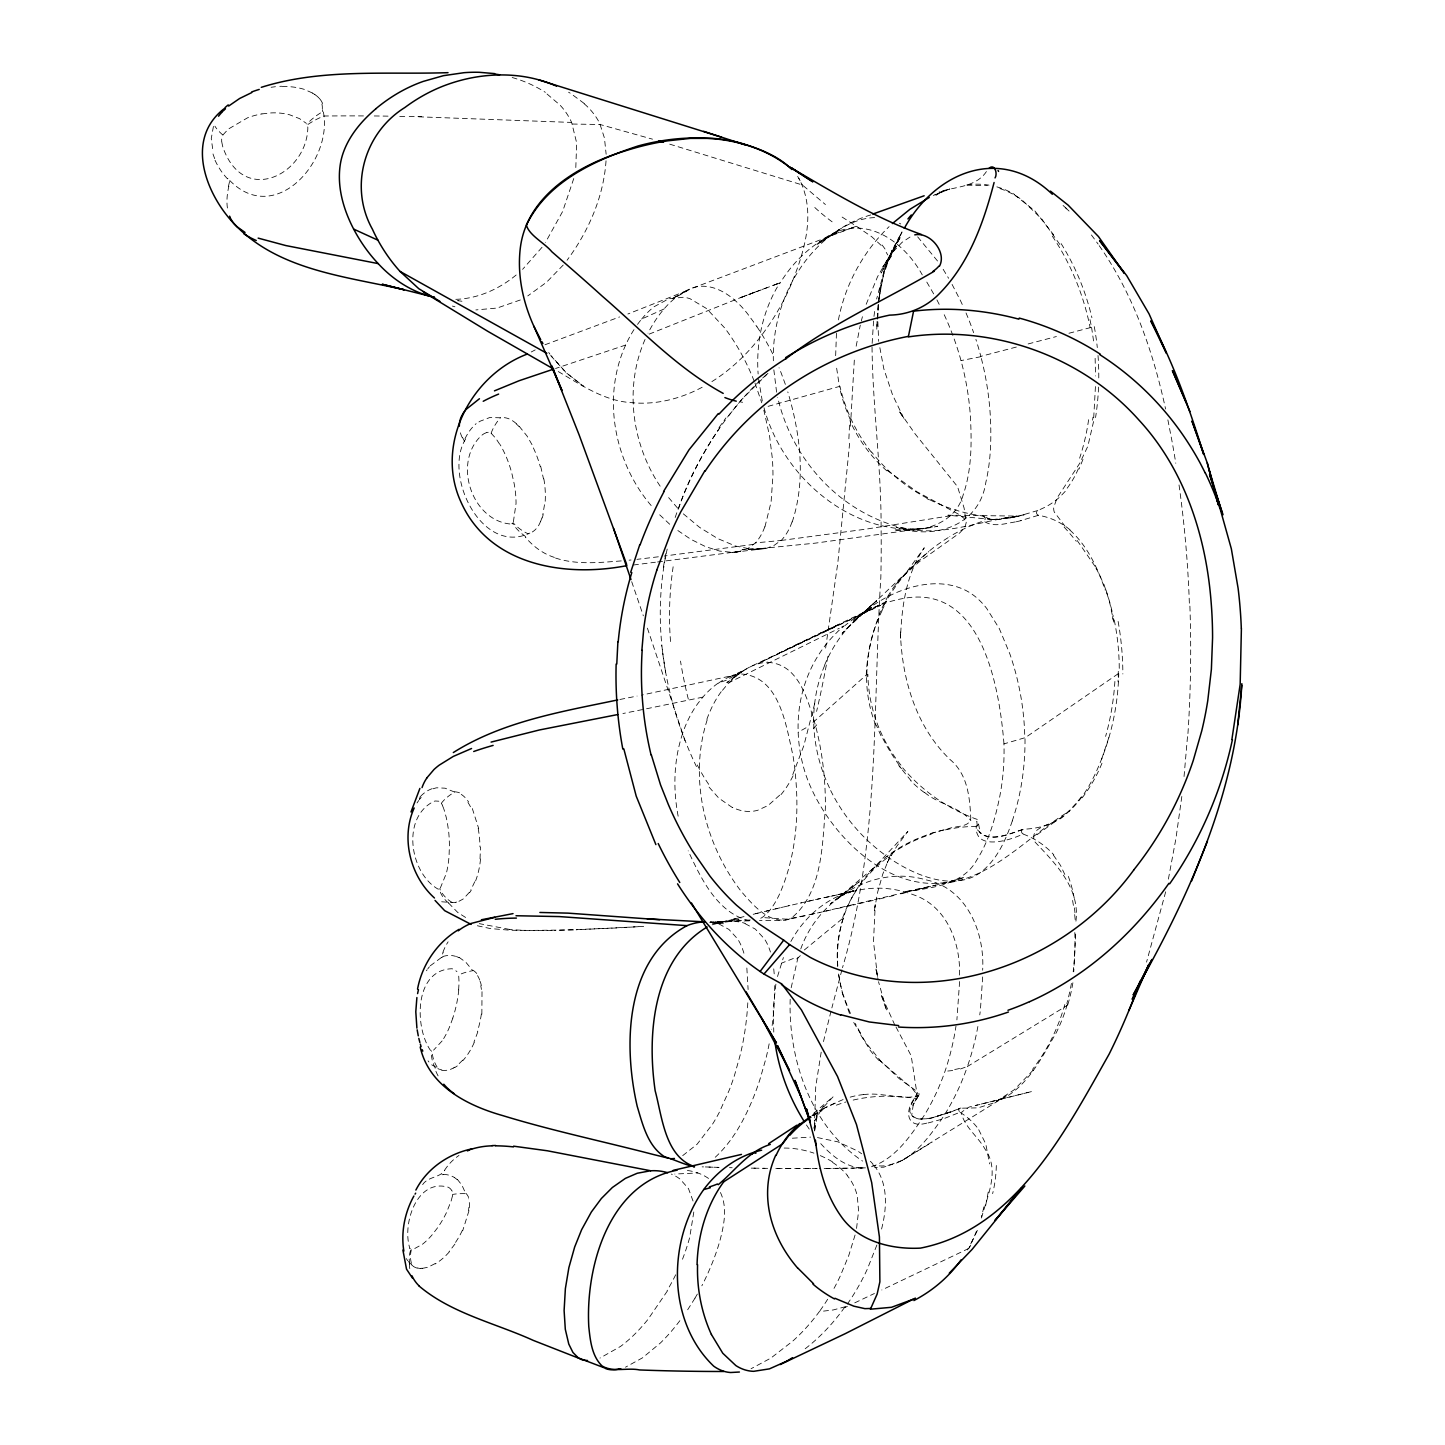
<?xml version="1.0" encoding="UTF-8"?>
<svg xmlns="http://www.w3.org/2000/svg" width="1445" height="1445" viewBox="0 0 1445 1445"><rect width="100%" height="100%" fill="white"/><g stroke="black" fill="none" stroke-linecap="round" stroke-linejoin="round"><path stroke-width="0.75" stroke-dasharray="5 3.75" d="M872.039 347.252C872.672 407.364 881.36 467.132 881.089 527.317A1471.335 1399.049 -27.5 0 1 880.836 577.476C872.635 707.815 879.933 841.026 842.489 967.698M959.606 981.552L956.897 1019.881M1118.285 671.329L1118.051 681.895M982.672 976.928L980.396 1010.001A237.486 179.288 83.2 0 1 979.764 1014.896M879.861 347.667L883.816 368.782L892.54 394.828L904.155 419.014L898.754 410.524L915.245 434.06L957.565 486.676L964.086 508.008L966.217 522.602L964.899 527.371L959.588 533.042L919.49 561.563L901.427 577.711A112.096 108.917 57.5 0 0 888.332 595.521M1095.436 386.574L1093.486 421.832L1087.868 446.198L1079.74 463.285L1056.963 498.164L1053.694 507.538A11.217 10.928 88.9 0 0 1054.272 512.036L1065.001 526.215M409.603 1264.014L409.621 1263.038A24.059 21.043 -50.3 0 1 410.922 1249.546M1075.658 934.048L1073.743 971.835M872.148 343.404L873.737 318.352M850.455 426.239L854.392 359.028M693.799 1211.976L689.68 1237.552A138.196 81.787 -76.3 0 1 681.336 1262.153M978.536 823.939L980.342 833.169L979.258 831.778C991.956 843.736 1010.85 832.609 1024.776 829.141A84.099 78.319 48.1 0 0 1048.817 824.3M877.097 321.35L876.754 329.641L877.223 320.646M877.187 319.273L880.547 284.81L878.65 302.204M221.681 139.099L221.663 139.984A14.432 11.578 -81.4 0 0 221.681 140.725L221.753 141.664M814.745 1130.116L817.834 1112.361L814.637 1120.977L823.505 1106.129L821.157 1109.67L833.259 1096.629L812.451 1114.348M790.18 999.308C788.266 1059.474 810.934 1126.54 862.593 1161.094M877.35 318.406L878.054 304.931M814.655 1130.983L815.07 1123.361M606.033 160.828C603.631 196.917 588.44 231.453 567.054 260.245M469.318 1207.514L469.426 1205.491A18.496 15.823 86.8 0 0 468.686 1199.133L468.613 1198.772M849.624 443.272L837.883 562.394L825.492 649.022M1187.501 736.661L1183.979 777.338M458.643 989.879L459.022 983.088A28.177 15.66 -86.4 0 0 459.04 982.022L458.679 975.375M480.029 858.836L480.499 847.041M836.456 333.199L835.643 356.066M544.494 504.72L542.85 514.637M878.397 304.371L877.729 319.598M1181.829 796.466L1175.923 838.57L1168.282 879.698M481.853 1014.191L482.034 989.355M791.174 987.766L798.597 954.802M1022.807 829.358C1009.983 833.657 996.255 840.105 983.286 835.246L977.777 830.243L976.766 821.248A2.547 2.366 45.4 0 1 976.26 825.962C974.418 851.665 1010.814 840.213 1023.168 833.891A2.547 2.366 45.6 0 1 1023.602 829.141M873.972 316.419L874.984 308.688M419.303 799.735L420.242 796.466M452.628 1194.87L452.466 1195.846M575.814 167.548L576.663 142.856L571.624 122.428A68.782 54.964 -83.5 0 0 559.739 104.835L545.289 92.534M1092.998 417.226L1092.546 420.206M988.254 1191.926L985.291 1207.55M468.993 1210.675L462.689 1230.761M856.162 346.204L860.281 325.125M663.381 567.199L665.766 553.778M775.893 984.171L773.219 1007.887L773.779 1032.127M667.193 549.082C650.954 622.054 664.285 699.705 696.454 766.627M878.181 302.673L884.394 269.926L892.071 250.202L883.184 275.995M879.012 298.302L884.394 269.926A212.541 202.137 -27.2 0 1 896.875 241.152L902.041 231.904L884.394 269.926L876.627 299.007M856.56 1228.431L858.601 1210.747L857.21 1195.593A43.765 34.481 84 0 0 847.131 1175.507M821.193 1052.159L815.739 1086.459L814.402 1125.529M838.425 319.887C845.126 284.539 863.243 251.593 889.108 226.63M895.99 1026.998L911.199 1055.807L917.322 1096.069C900.09 1100.169 881.36 1091.878 863.514 1094.66M452.393 1196.243L451.364 1200.181A24.926 14.811 -77 0 1 451.075 1201.066L446.595 1212.355A79.909 47.486 -77 0 1 437.185 1228.286L432.488 1234.391A74.887 44.506 -77 0 1 422.41 1244.289L412.818 1249.564M814.727 703.48L803.799 745.783L792.763 774.628M1165.681 891.818L1146.553 962.117M228.436 186.423L229.791 180.535L227.84 178.457M823.469 1041.574L831.308 1010.001M573.755 178.548L562.647 211.458L545.506 242.363M881.576 1229.027C887.067 1207.605 888.549 1181.992 872.961 1164.255M777.518 976.531L783.389 957.529M855.079 1235.005L848.829 1255.326L840.376 1275.791A226.666 178.584 84 0 1 832.808 1290.584M813.842 1128.184L817.834 1112.361M841.929 969.83L831.868 1007.887M861.328 320.916L862.43 316.708M1108.785 737.727L1100.53 762.508M1067.512 1003.896L1067.024 1005.539L967.409 1066.518A237.883 179.595 83.2 0 1 943.079 1117.039C927.058 1140.087 904.696 1171.805 872.473 1165.031M981.498 1218.027C987.296 1195.918 1000.193 1170.396 985.038 1149.1C978.211 1136.854 965.423 1127.841 961.593 1114.095A6.864 5.654 28.8 0 1 962.063 1111.783L969.161 1107.051L999.416 1099.663A61.72 51.785 30.7 0 0 1006.551 1096.52C1030.032 1082.052 1042.748 1055.807 1056.259 1032.723A214.384 182.106 49.8 0 0 1066.97 1005.503L1067.096 1005.323M895.611 584.629L906.611 572.148L924.276 547.799C905.997 574.062 901.698 606.936 900.506 638.166L900.416 631.429C901.59 677.958 915.733 726.672 950.142 759.618C967.698 774.267 969.739 797.08 970.787 818.376C969.685 827.822 954.784 825.619 947.974 828.906C922.506 834.668 897.688 845.542 878.488 863.586C849.859 889.145 834.217 928.214 837.685 966.47M678.482 508.965C687.802 480.065 702.595 453.116 719.61 428.045M477.843 1031.802L473.96 1042.134M452.827 1018.129L449.72 1026.492A71.889 39.972 -86.4 0 1 442.116 1040.978M682.636 733.482C673.46 760.63 672.918 790.162 678.518 818.105M675.176 517.491C693.672 462.689 724.866 411.139 768.523 372.756L741.484 399.741L726.564 418.327M707.201 719.827C688.579 777.753 704.383 843.573 740.996 891.113C752.845 904.859 770.329 926.046 790.812 918.532C822.368 893.48 822.259 845.451 825.348 808.748C825.727 780.426 822.494 752.032 815.251 724.631C807.863 700.229 798.85 663.743 767.873 662.406M876.88 1245.03L867.343 1269.089A238.443 187.868 84 0 1 845.56 1306.587L844.964 1307.454L847.384 1306.352M1012.313 820.959C1005.557 840.412 996.689 860.823 979.457 873.232A65.332 52.544 70.1 0 1 972.16 877.278C954.079 884.864 933.596 880.366 916.202 873.033A171.124 137.636 70.1 0 1 891.764 859.703A184.129 148.112 70.1 0 1 878.867 850.31C857.951 833.584 840.827 812.126 829.394 787.886M541.929 517.87L541.062 520.272A40.749 37.678 56.9 0 1 540.611 521.302M866.187 304.281L877.603 276.627L900.939 236.167L881.179 273.015L902.041 231.904M430.267 965.802L441.321 957.565L443.145 952.291M792.221 521.97C806.147 479.848 800.331 433.626 787.796 391.902M1082.973 459.365L1079.054 469.047M213.426 126.419L211.259 138.594L213.137 152.249M764.929 526.847L771.106 501.957L772.967 474.99A178.132 130.267 73 0 0 772.334 458.354L769.571 436.029L763.827 410.127M977.38 1230.399L969.035 1248.046M474.755 881.757L470.853 889.921M800.765 948.95C818.141 899.458 873.394 864.652 925.468 879.734C966.669 887.916 984.858 932.025 982.654 970.245M540.647 521.32L539.545 523.704A31.754 29.659 47.8 0 1 538.515 525.727L538.335 525.854A25.287 23.499 54.7 0 1 537.432 527.118L536.438 528.455M465.543 439.135C443.127 475.206 481.185 554.158 528.184 533.855A30.562 19.182 29.8 0 1 513.011 522.657M645.048 339.467C624.132 386.664 631.628 443.723 660.148 486.152M824.589 665.17C835.011 640.009 853.128 618.045 876.122 603.396A213.86 172.009 70.1 0 1 890.698 595.195C913.258 584.322 941.11 578.65 964.664 589.867A58.83 47.324 70.1 0 1 977.741 598.7A69.541 55.922 70.1 0 1 986.718 608.435L999.326 628.629L1009.91 654.061A225.546 181.402 70.1 0 1 1017.587 680.523A224.39 180.462 70.1 0 1 1024.776 737.781L1003.968 743.886A221.663 178.295 70.1 0 1 999.777 796.394C995.298 818.538 988.94 840.845 976.748 860.082C962.659 885.857 929.352 888.061 904.028 891.926L935.71 885.189L819.785 912.427M633.976 329.641A154.796 113.198 73 0 0 625.649 345.048C601.698 397.61 614.306 462.382 651.298 505.714M513.372 521.916L516.046 503.474A81.552 59.697 73.7 0 0 514.131 483.533L511.873 473.49A86.971 63.67 73.7 0 0 500.151 444.626M881.811 610.802L884.286 605.78M790.867 941.49C803.998 917.268 826.522 897.453 853.616 890.933L844.783 893.606L854.844 890.192L837.522 897.562L846.662 892.396L830.532 903.757L859.287 881.757L835.445 900.199L876.447 865.573M970.733 1245.12L969.161 1247.83M888.26 595.485L880.583 610.892L874.839 627.383A187.724 184.003 28.1 0 0 866.278 674.237M918.623 1095.364L912.861 1105.244L918.984 1094.732L913.421 1103.673L911.705 1115.179C918.839 1124.553 940.514 1114.637 950.936 1112.036L931.537 1117.924M667.391 1290.945L648.046 1319.285A172.605 102.162 -76.3 0 1 631.917 1336.896L629.117 1339.443A165.218 97.79 -76.3 0 1 620.555 1346.415L600 1358.065M695.009 1298.134L687.657 1309.784M222.963 134.909L227.858 129.58A33.632 27.021 -81.4 0 1 228.725 128.84L247.601 117.786A105.864 85.038 -81.4 0 1 261.906 113.92M422.644 1184.593C428.045 1176.447 440.165 1177.783 444.753 1170.36M417.027 802.95L418.725 800.512M426.456 970.769L427.16 969.739M889.09 257.156L896.641 246.102L882.841 266.91L889.09 257.156L886.218 252.351M442.098 1040.942L433.59 1050.136M853.706 1022.482L866.079 1042.947L880.691 1061.027L899.314 1078.747L917.774 1092.005L910.386 1106.292L909.826 1111.657L911.343 1115.612L917.629 1118.936L928.268 1118.791A86.194 36.161 20.8 0 0 930.345 1118.376M454.922 1244.109L449.07 1251.605M845.542 1306.659L833.241 1309.965L819.333 1311.608A234.433 184.707 84 0 1 792.817 1341.05L770.871 1358.083L751.057 1368.722M469.246 892.468L463.628 898.627A32.025 24.547 60 0 1 462.852 899.187L458.571 901.499A27.31 21.151 66.9 0 1 456.71 902.186M542.038 247.294L522.602 269.348M722.464 690.331L728.93 682.6L839.256 628.286M427.864 968.746L429.418 966.777M679.872 1320.676L677.199 1324.162A187.994 111.283 -76.3 0 1 660.383 1343.019L642.465 1357.866L625.468 1367.205M986.411 171.576C975.953 187.254 955.181 186.712 939.16 191.806M1081.239 796.99C1072.533 808.08 1062.256 819.098 1048.781 824.192M1033.193 1070.095L1014.264 1089.747L994.124 1102.842L978.12 1107.845L961.015 1108.207L930.435 1118.43M419.899 798.977L421.199 797.441M440.255 888.187L446.324 873.394A72.774 37.841 81.4 0 0 449.07 855.53L449.395 846.011A73.966 38.473 81.4 0 0 448.6 831.092L447.535 823.867A57.908 30.11 81.4 0 0 446.053 816.696L444.337 810.537A26.281 13.673 81.4 0 0 443.94 809.326L443.705 808.658M893.154 251.755L902.113 242.308L911.56 236.023M563.225 265.049L546.481 282.317L527.768 295.936M798.146 643.711L758.824 663.219L880.457 605.365L749.485 667.138L726.51 680.161L718.418 682.961A202.065 104.293 82.6 0 0 702.866 697.122L698.242 702.992A152.971 78.951 82.6 0 0 682.564 733.356M1065.218 491.372L1060.648 496.159A70.028 67.734 -86.2 0 1 1045.06 507.213L1038.341 510.32A2.565 2.493 86.8 0 0 1038.648 515.323A68.511 66.398 83.5 0 1 1070.095 529.881M462.779 1060.106L457.306 1065.399M536.131 528.78L535.21 529.755A19.435 17.99 76.1 0 1 530.441 532.97L529.972 533.223M779.668 795.183L768.162 805.461L757.704 810.284A305.292 99.579 86.8 0 1 746.939 811.386A317.755 103.643 87.2 0 1 732.434 807.376M867.036 676.928L867.054 674.291L810.952 724.27M870.938 871.118L907.875 831.417L896.803 846.228L887.32 862.502L889.686 856.903L882.75 874.171L877.603 892.324L874.297 911.018L875.255 904.714L873.503 941.598L877.585 977.506L875.706 967.662L878.126 979.692M683.322 513.842L699.543 527.335L717.768 538.606L735.541 546.029L752.357 549.389L814.998 543.176L921.765 528.563L893.714 529.99C920.826 533.295 955.163 524.535 963.165 494.912C971.853 469.751 971.781 442.585 970.39 416.323A236.637 190.921 72 0 0 961.015 360.6A240.592 194.1 72 0 0 943.025 312.174M886.616 601.355L861.762 613.746L871.642 607.622L853.67 620.375L858.041 617.196L842.11 633.289L928.738 551.412A193.233 187.958 60.1 0 1 949.473 536.836M950.413 515.775L866.801 529.033L780.86 540.502L774.123 545.379L766.536 548.305L742.062 549.479L765.471 548.54L732.543 552.387L719.646 551.087L705.648 546.68L690.873 539.328L675.592 529.014M657.565 561.961L740.851 551.286L732.543 552.387L737.781 551.918L747.679 548.703L755.356 542.886L780.86 540.502M1075.929 921.151C1080.156 888.151 1055.807 863.947 1035.126 842.164C1026.998 825.294 1056.223 825.402 1064.766 815.052C1083.425 800.151 1094.389 778.042 1102.698 756.132A240.177 215.377 74.5 0 0 1118.755 673.731M753.875 544.35L664.194 556.036M856.235 619.219L876.555 600.741L854.103 621.061L876.555 600.741M715.257 1157.246C733.572 1140.376 745.421 1117.744 754.471 1094.84A199.591 108.574 -85.3 0 0 759.835 1079.812L765.868 1058.751A171.431 93.257 -85.3 0 0 769.444 1042.315M804.341 949.979L843.23 917.954M516.154 275.002C498.995 289.199 477.482 298.916 454.994 299.35M841.586 627.112C848.269 623.337 838.57 630.273 837.07 632.296C831.868 637.281 827.118 642.754 822.891 648.588C812.054 663.49 804.63 680.776 800.927 698.802C795.743 723.873 797.784 750.226 805.75 774.502C826.034 834.18 896.063 905.004 964.7 877.169L943.91 883.31C993.528 878.126 1028.443 835.463 1069.336 811.187M743.669 670.39L726.817 682.636L743.669 670.39L729.671 676.82L735.523 674.941L641.345 695.171M1037.004 834.758L1056.476 820.579M1118.249 673.695L1024.812 737.98M1006.442 1095.762L902.095 1160.425L883.762 1167.181L874.622 1167.47M711.897 381.606C746.162 360.166 771.377 326.733 788.518 290.589C803.257 256.217 817.671 213.734 798.832 178.241M741.538 674.002C779.957 676.838 785.972 725.318 793.034 755.789C800.024 801.722 798.597 850.653 779.722 893.714A126.618 65.35 82.6 0 1 771.72 907.749A89.771 46.33 82.6 0 1 761.985 917.593L759.402 918.948A69.884 36.071 82.6 0 1 758.679 919.273M811.909 1115.594L821.338 1109.579M806.039 727.792L798.146 732.2M935.926 195.382L943.549 190.65L935.005 194.66M812.433 1115.323L825.438 1107.881M454.796 1067.205L453.315 1068.054M902.095 1160.425L932.025 1142.236M435.089 1263.616L428.93 1266.741M793.359 958.487L781.33 963.219M881.125 245.361L871.805 236.781L856.433 226.233L690.475 288.91L677.163 296.478A136.065 99.524 73 0 0 663.977 309.031A164.531 120.332 73 0 0 648.01 333.163M684.569 291.673L671.618 299.025L686.79 290.698L684.569 291.673C709.603 275.941 736.3 297.381 750.352 317.611A157.071 114.877 73 0 1 756.981 326.823M682.708 1155.621L697.05 1144.295L712.511 1124.192A156.042 84.876 -85.3 0 0 719.393 1112.162L729.418 1089.747A185.646 101.005 -85.3 0 0 734.548 1075.188L740.255 1054.778A159.402 86.736 -85.3 0 0 747.824 1002.378M531.29 351.966L535.192 349.907M702.144 387.26C680.721 398.748 656.102 405.07 631.736 402.685C603.902 401.042 580.475 384.46 557.264 370.968M871.317 608.688L798.652 643.567M778.711 653.339L839.274 624.276L818.665 633.903M968.782 1248.462L881.793 1289.988M520.326 299.964L497.062 308.056L475.857 309.934M854.754 1302.848L874.424 1293.492M663.977 309.013L641.67 319.02A154.796 113.198 73 0 0 637.137 324.926M686.79 290.698L627.889 313.998M870.775 214.926C808.893 233.151 771.612 298.573 773.364 360.762M441.321 957.565L442.892 956.951M649.166 334.12L742.694 296.785M937.371 193.612L949.871 188.97L933.289 195.454M544.964 344.777L619.562 316.943M843.103 1099.555L834.235 1103.456A355.109 279.391 20.3 0 0 825.366 1107.791M950.232 1112.271L959.57 1108.478M835.156 1103.221L824.698 1107.845A156.186 125.86 25.1 0 0 821.374 1109.616M777.699 283.708L739.298 298.085L759.907 290.3M746.108 295.484L747.246 295.051M752.971 292.901L749.54 294.184M754.109 292.468L757.577 291.167M772.641 285.604L776.94 283.997M775.983 284.358L779.794 282.931C762.906 309.862 755.861 342.393 758.137 373.984M433.085 788.789L435.83 787.958A67.843 35.583 75.3 0 1 436.842 787.796L445.096 788.193L454.615 792.077A33.885 14.974 -21.1 0 0 441.339 803.33M712.168 924.818L729.671 920.194M762.237 289.433L770.348 286.435M486.297 432.669L483.967 433.753A32.675 23.915 73.7 0 0 481.077 435.92C452.628 462.852 471.774 520.67 510.681 524.047A10.693 7.821 73.7 0 0 511.494 523.812M625.649 345.048L555.53 368.493M980.92 356.68L960.979 360.6M1038.196 515.377L1020.856 520.579M768.09 406.352L839.419 386.447L836.203 365.26M1037.781 510.5L1020.242 515.648M930.923 833.404L945.301 829.556M871.498 1166.747C895.683 1158.457 910.82 1135.698 924.294 1115.305A225.203 170.022 83.2 0 0 944.976 1071.359A227.226 171.558 83.2 0 0 955.976 1026.149M486.55 432.597L487.236 432.416A13.023 9.537 73.7 0 1 487.651 432.344L488.247 432.29M960.455 1068.975L967.446 1066.41A237.486 179.288 83.2 0 0 978.5 1022.97M850.166 1097.152L852.658 1096.484A77.163 63.761 29.3 0 1 863.496 1094.587M1016.341 347.053L980.83 356.355A251.394 202.824 72 0 0 975.899 339.394M1028.136 343.946L1056.403 336.54M1068.957 333.253L1091.571 327.311L1089.729 318.37M955.253 880.168L931.591 886.237M733.59 919.201L738.81 917.882M744.03 916.582L717.948 922.976L739.027 919.255L712.674 923.68L731.224 921.35A143.723 78.482 -84.8 0 1 745.132 923.373M922 888.639L927.473 887.266M1001.096 1099.175L1031.856 1091.499L975.899 1105.353M919.255 889.325L911 891.366M753.188 914.306L761.027 912.373M755.789 913.655L783.316 907.027M905.509 892.703L898.627 894.383M766.265 911.109L768.885 910.476M455.374 902.348A28.232 22.09 75.3 0 1 454.561 902.475L453.838 902.511A31.971 25.161 -88 0 1 452.159 902.565L440.833 901.716M889 896.695L894.509 895.376M1014.48 517.021L1024.18 514.763L998.043 519.496M775.441 908.887L801.722 902.746M879.337 898.971L884.864 897.67M456.674 902.077L455.518 902.312M788.573 905.798L789.891 905.491M868.301 901.554L873.828 900.271M800.404 903.053L816.19 899.44M838.732 894.563L853.616 890.933L830.821 896.297M864.146 902.511L853.092 905.04M806.978 901.535L824.156 897.706M1015.347 521.916C1005.106 523.542 992.607 527.75 983.539 520.941A184.96 179.758 66.5 0 0 949.744 536.547M846.156 906.611L851.701 905.365M837.414 894.852L817.509 899.151M842.001 907.55L836.456 908.779M1014.227 517.075L1010.308 517.87M830.893 910.007L784.707 920.284L759.492 920.555M1014.733 516.967L992.986 519.532M810.031 914.504L815.612 913.312M825.492 897.417L829.484 896.586M804.468 915.696L786.134 919.146L761.967 917.503M646.583 708.754L702.866 697.14M642.555 709.567L622.921 713.523M619.869 699.488L637.064 696.057M1010.091 517.924C1001.403 518.936 990.313 522.295 982.889 516.01A177.717 172.37 84.7 0 1 929.388 499.591M731.224 921.35L710.091 922.109L731.224 921.35A165.254 90.168 -87.5 0 0 713.469 923.301M261.906 113.902L271.317 112.909A93.979 75.483 -81.4 0 1 289.722 114.823L299.548 118.635L306.25 123.295M271.1 87.278L275.453 86.7M926.678 1123.144C904.931 1129.267 904.552 1108.55 916.509 1096.032A2.565 2.131 29.8 0 0 917.774 1092.023M792.366 1138.208L810.591 1137.107M952.707 1070.528L944.94 1071.323M658.36 556.795L636.92 559.36M708.538 1178.452A116.702 69.089 -76.2 0 0 697.809 1172.979L674.779 1174.044M633.47 564.995L655.38 562.231M756.801 549.515L759.474 549.208M967.012 185.195L987.441 185.574M629.099 560.172L631.05 559.992M422.41 1268.349L426.781 1267.482A31.555 23.517 81 0 0 428.984 1266.886M621.278 560.913C599.025 562.593 575.869 565.121 554.356 557.644M441.989 1174.713L443.489 1174.622M865.465 1167.867L835.752 1168.373M643.693 926.353L619.363 927.816M638.293 926.697L576.194 929.839M750.298 919.959L710.777 922.307M616.672 927.961L554.681 930.417M279.824 86.339L281.63 86.248M997.664 519.514L995.406 519.586M874.64 217.617C853.959 218.141 836.258 230.911 820.254 242.579L839.382 230.243L815.973 245.216C855.151 208.965 900.632 235.571 922.271 274.893M573.502 929.93L527.931 930.435A381.787 332.513 -46.3 0 1 519.983 930.147A293.227 255.386 -46.3 0 1 509.453 929.46M448.546 903.017L457.794 912.499L467.909 918.93M726.6 921.386L750.208 920.826M862.99 1167.993L850.726 1168.174M438.612 889.072L438.359 889.072A13.836 7.189 81.4 0 1 437.871 889C409.965 872.961 400.915 817.707 433.933 801.325A42.284 22 81.4 0 1 435.415 801L438.828 801.216M551.99 930.472L510.5 930.273L490.198 928.539L475.369 925.324M995.587 519.586L989.59 519.188L992.769 519.532M846.644 1168.228L819.405 1168.499M826.215 1168.463L831.67 1168.409M815.323 1168.517L816.678 1168.517M817.22 1168.517L774.448 1168.427M805.786 1168.553L811.241 1168.535M420.983 1268.421L420.712 1268.421A22.723 17.033 76.2 0 1 419.754 1268.421L417.316 1267.951M796.249 1168.553L800.331 1168.553M785.339 1168.499L790.794 1168.535M775.802 1168.427L779.903 1168.463M767.638 1168.355L760.811 1168.264M754.001 1168.156L764.911 1168.319M751.274 1168.12L755.356 1168.192M572.292 124.035L600.072 124.505L652.508 139.172M399.759 116.395L406.226 116.521M418.635 116.81L571.624 122.428M729.454 1167.668L732.182 1167.723M717.172 1167.325L718.544 1167.361M719.086 1167.379L701.602 1166.819M708.989 1167.072L713.071 1167.199M861.581 1167.975C844.386 1167.108 829.34 1153.742 818.285 1140.827M702.162 1166.856L703.516 1166.892M749.431 920.79C717.244 913.132 700.861 878.163 688.181 850.816M992.227 519.496L947.902 515.197L1017.226 516.082C978.464 521.212 938.058 538.479 898.844 526.901C878.542 521.428 859.468 511.711 842.76 498.995C810.157 474.032 786.803 437.383 777.699 397.375M509.471 929.406L479.307 923.644M709.802 922.307L723.764 923.788L711.807 922.307M817.473 1137.576L837.937 1141.857L857.535 1150.961A76.35 60.148 84 0 1 861.654 1153.778M990.656 519.351L984.406 516.75M516.407 423.674L514.546 422.157A25.215 23.933 -87 0 0 512.794 420.947L512.65 420.802A24.42 23.192 -86.8 0 0 507.863 418.418L507.285 418.255A16.943 16.076 -87.3 0 0 500.367 417.786L489.765 417.533L480.318 421.127A51.334 38.256 67.5 0 0 476.507 423.692M441.809 1069.95L441.032 1069.715A21.494 16.834 82.9 0 1 439.93 1069.499M452.393 306.069L454.94 306.792M669.721 144.157L802.427 184.996L825.438 204.558M745.096 923.662L755.283 929.081L764.279 938.672A55.343 30.11 -85.3 0 1 770.456 952.074M459.095 957.349L465.85 962.244L472.786 970.679A31.067 10.241 -2.7 0 0 458.625 975.14M929.279 499.826L926.968 498.669M732.434 807.592L718.761 798.092L708.592 786.568M312.373 92.968L304.299 89.391A102.685 77.217 -60.9 0 0 281.558 86.682M899.368 223.234L900.759 223.975M550.653 355.542L566.314 372.864L583.527 386.248L566.314 372.864L551.195 355.867M411.355 1249.726A24.276 21.729 -74.5 0 0 411.915 1264.917L411.969 1264.881M461.244 794.407L461.768 794.732A23.77 19.941 83.4 0 1 467.15 800.006L468.559 801.867M1014.336 194.696L1034.764 210.771L1053.73 234.939M411.771 1264.772L408.267 1261.521M842.128 217.075L856.433 226.233L830.604 235.372A176.579 142.459 72 0 0 780.047 283.166M924.601 792.456C938.311 804.161 959.624 806.96 970.895 820.615M430.718 1050.425L430.664 1050.37A11.127 6.195 -86.4 0 1 430.213 1049.991C414.263 1026.257 414.462 969.721 451.96 968.746A34.246 19.038 -86.4 0 1 454.308 969.631L456.945 971.618M314.865 94.521L316.636 95.894A48.642 35.962 -45.4 0 1 317.268 96.381L319.056 98.097M491.228 433.337L495.599 438.16A30.291 22.163 73.7 0 1 496.249 439.027L500.006 444.753M431.712 1064.82L437.961 1068.361A29.803 26.444 68.9 0 1 432.019 1050.84M887.23 470.42L917.051 491.788L958.992 514.42L964.068 518.412L966.217 522.602M669.703 524.246L658.396 513.607M584.268 103.516L570.901 93.6A160.431 128.226 -83.5 0 0 568.571 92.209M457.324 1179.337L461.894 1185.099L465.778 1193.678A29.044 6.755 6.8 0 0 452.7 1194.419M1069.914 530.116C1087.543 545.903 1097.64 568.029 1105.154 590.066M917.665 236.854L938.347 261.997M229.791 180.535C275.399 227.118 333.596 160.467 323.247 111.337A32.82 15.064 -34.1 0 0 306.9 124.035M879.192 1060.07L912.084 1088.302L917.503 1095.22M519.188 426.275L527.1 436.101L533.747 447.697M677.56 508.08L666.759 495.4M911.054 780.733L898.736 765.507M428.948 1062.003L428.027 1060.829M1053.423 855.133L1060.504 865.41L1066.013 877.025M901.535 768.776L899.531 766.284M1077.193 540.502L1096.177 567.993M525.601 536.962L524.643 535.752A29.875 20.826 43.5 0 1 512.505 523.216M1091.427 234.975L1098.128 244.097M451.526 1190.12L450.298 1188.693A26.444 15.714 -77 0 0 448.383 1187.266C417.009 1177.91 401.927 1223.77 409.82 1248.263M548.721 352.454L549.949 354.17M407.653 1260.69L406.37 1258.595M868.138 1046.83L859.63 1033.283M978.735 1129.719L985.797 1143.988L989.572 1163.929M809.236 1129.105L805.858 1124.084M1099.211 245.668C1133.332 294.292 1153.056 351.388 1165.591 409.043M477.536 975.646L477.861 976.152A24.402 20.718 86.8 0 1 480.083 981.083L480.173 981.245M943.151 269.294L948.606 278.289M451.725 1190.391L451.924 1190.734A10.241 6.087 -77 0 1 452.177 1191.204M797.658 176.416L802.427 184.996M894.852 1025.137L880.944 994.286L886.76 1010.904L878.524 981.697M1059.853 244.512L1041.827 219.08L1021.868 199.807A88.994 84.912 -43.4 0 0 997.502 187.796M926.805 282.082L933.669 293.877M441.61 803.691L442.188 804.847M952.074 284.394L960.184 300.072A251.394 202.824 72 0 1 963.183 306.466M936.92 299.892L940.821 307.532M321.946 102.125L321.296 100.969A28.304 20.844 -44.2 0 0 320.411 99.759L320.338 99.597A35.98 26.588 -40.1 0 0 319.038 98.115M462.544 437.492L464.513 441.411M880.962 735.74L876.266 725.011M322.109 102.487L322.578 103.588M472.334 808.568L478.656 828.4M720.441 1192.504C727.612 1207.568 724.071 1224.926 720.007 1240.352A129.273 76.531 -76.3 0 1 713.74 1259.209A168.487 99.723 -76.3 0 1 701.855 1285.797M600.072 124.505L604.443 138.016L606.141 154.236M442.314 805.118L443.525 808.134M850.545 420.332L845.578 407.996A175.459 173.544 -53.8 0 1 839.328 386.465M849.497 1013.505L842.2 992.661L838.407 973.641M754.976 383.051L761.75 402.812M1103.998 584.521L1109.453 601.409L1113.77 622.091M785.357 384.37L781.275 373.262A183.172 133.951 73 0 0 779.036 367.789M631.7 581.685L643.332 615.805M685.038 740.779L646.854 626.498M435.162 1068.234L434.8 1067.006A28.123 25.54 -84.8 0 1 431.477 1050.804M764.008 407.707C783.353 481.004 859.938 543.681 937.624 526.269L915.317 529.484L896.406 527.299C935.439 540.322 979.511 525.348 985.851 482.305C991.035 459.998 991.505 436.878 990.204 414.101A251.972 203.293 72 0 0 980.902 356.68M540.719 466.446L543.501 478.891M481.348 985.616L480.788 983.286A24.312 20.609 86.9 0 0 480.047 981.299M762.274 401.042L758.571 379.06M1112.487 616.582L1113.246 620.158M693.04 1201.03L688.488 1188.621L680.089 1179.12A100.789 59.66 -76.3 0 0 671.329 1174.081M1167.885 419.881L1172.076 441.556A974.418 808.441 72.3 0 1 1175.796 463.249M776.597 392.173L773.581 367.734M1072.587 900.47L1073.816 907.875M1091.571 327.311L1094.046 344.307M665.567 672.088L661.665 645.554M221.789 142.062L222.566 145.945A36.522 29.333 -81.4 0 0 224.156 150.587C245.849 205.226 306.737 173.815 307.839 127.846A11.921 9.573 -81.4 0 0 307.695 126.474M746.848 968.005L748.113 989.536M1074.683 914.595L1075.423 922.614M773.743 968.872L774.249 974.382M1095.129 358.324L1095.545 375.971M877.837 321.765L878.686 341.327M1003.968 743.868C999.47 687.802 981.986 582.516 902.005 598.718A192.293 154.651 70.1 0 0 844.711 625.793M959.552 975.104C960.582 942.573 946.674 905.979 913.493 894.78A167.024 126.112 83.2 0 0 853.688 891.276M774.737 985.616L774.321 1002.704A171.431 93.257 -85.3 0 1 771.63 1029.255M584.141 103.751A74.472 59.516 -83.5 0 1 600.271 124.342M409.206 116.359A342.212 13.059 -0.6 0 1 421.633 116.666M374.291 115.961A137.347 4.931 -0.5 0 1 388.849 116.16M363.472 115.925A91.161 3.179 -0.4 0 0 325.811 115.997L323.915 116.015A32.874 12.156 -22.9 0 0 307.333 124.902A5.906 4.75 -81.4 0 1 307.604 125.968M227.407 208.008A86.826 43.115 -50.4 0 1 228.852 186.242M222.909 135.107A32.585 9.158 31.2 0 1 214.926 126.185M214.727 158.643A57.421 48.082 -77 0 1 212.56 152.538M227.551 178.873A76.892 62.641 -79.9 0 1 214.582 159.275M322.687 109.838A22.939 13.493 -61.1 0 1 322.47 111.59M321.91 104.022A20.555 13.872 -53.9 0 1 322.271 109.332M312.301 93.076A39.178 29.117 -49.2 0 1 314.829 94.557M888.621 260.19A168.18 34.373 -73.8 0 1 892.667 254.519M882.064 245A68.294 49.6 10.8 0 1 886.959 252.171M832.121 221.826A139.569 73.027 22.6 0 1 814.474 207.195M742.64 402.252A348.949 103.444 61.9 0 1 740.562 401.981M871.335 452.177A167.457 164.242 -73.7 0 1 839.96 386.321M886.851 470.853A148.131 145.855 -66.1 0 1 849.913 420.621M900.957 765.164A145.656 139.75 48.8 0 1 867.885 674.309M866.856 674.291A155.319 151.599 41.4 0 1 881.974 610.892M875.76 725.191A131.802 128.479 42.4 0 1 866.603 676.928M899.223 765.164A211.602 204.937 47.4 0 1 881.305 735.577M924.475 792.637A90.475 85.345 48.4 0 1 910.892 780.878M843.266 995.352A151.671 137.275 23.6 0 1 838.624 974.002M837.793 965.964A151.671 137.275 23.6 0 1 843.41 918.009M842.67 917.738A155.067 140.364 23.6 0 1 891.113 855.025M860.443 1032.922A211.729 191.426 23.1 0 1 855.259 1023.439M850.491 1013.469A211.729 191.426 23.1 0 1 843.446 995.298M878.849 1060.359A107.111 93.835 28.4 0 1 867.759 1047.047M968.421 1248.227A223.921 168.993 35.1 0 1 967.464 1249.943M966.976 184.834A76.693 73.171 -42 0 1 989.012 185.141M996.869 186.875A76.693 73.171 -42 0 1 1014.498 194.443M1072.894 982.781A208.658 176.832 50.5 0 1 1067.476 1005.756M1064.839 1004.51A245.885 206.238 53.4 0 1 1032.471 1069.445M1101.975 763.213A162.418 150.623 61.4 0 1 1082.197 797.803M1114.89 681.444A246.427 216.497 77.3 0 1 1105.606 736.408M1118.123 621.422A277.53 249.949 73.9 0 1 1122.855 673.966M1095.96 568.138A123.295 116.521 74.3 0 1 1103.745 584.629M1064.134 527.064A328.033 313.077 76 0 1 1076.29 541.297M1052.267 236.077A256.361 237.558 -74.5 0 1 1090.162 327.69M1094.262 326.624A254.266 233.819 -75.9 0 1 1097.297 347.577M1098.019 355.506A254.266 233.819 -75.9 0 1 1098.76 377.922M1098.543 387.079A254.266 233.819 -75.9 0 1 1095.563 417.569M764.82 526.775A65.729 48.064 73.1 0 1 755.446 543.013M554.392 557.409A80.83 63.49 86.8 0 1 525.42 537.197M462.183 437.492A70.679 38.654 13.9 0 1 460.287 432.47M491.119 433.229A30.128 16.184 -49.6 0 1 500.367 417.786M512.307 523.379A5.31 3.883 73.7 0 1 511.819 523.65M465.019 438.666A67.716 49.943 71.7 0 1 476.146 423.638M529.827 533.097A22.289 20.23 -83 0 1 528.147 533.729M543.139 514.745A33.687 30.833 61.1 0 1 542.182 517.978M543.844 478.855A87.459 76.025 71.4 0 1 544.946 504.811M533.368 447.896A98.838 84.894 72.2 0 1 540.249 466.554M516.226 423.909A39.593 36.974 83.5 0 1 518.972 426.51M792.059 521.844A66.289 48.48 73 0 1 780.986 540.701M718.49 683.178A165.308 85.327 82.6 0 1 741.502 673.731M448.582 902.981A24.565 22.253 53.5 0 1 439.208 888.964M452.195 902.493A26.787 22.47 30.7 0 1 439.695 888.675M454.615 791.806A21.187 17.792 83.2 0 1 461.497 793.702M420.712 796.195A89.265 46.71 79.4 0 1 432.994 788.41M471.196 890.264A37.48 28.069 65.2 0 1 469.499 892.775M480.517 859.034A79.276 55.127 75.1 0 1 475.134 882.1M478.187 828.455A77.271 52.706 76.2 0 1 479.957 846.914M467.963 802.445A40.785 31.7 77.9 0 1 471.54 809.055M729.057 682.961A198.922 102.541 82.8 0 1 743.723 670.661A169.787 87.657 82.4 0 1 767.855 662.135M438.088 1075.875A73.858 59.986 -24.3 0 1 434.8 1068.379M442.965 952.201A65.928 55.235 43.4 0 1 448.113 941.833M458.769 989.897A76.838 42.736 -86.4 0 1 452.773 1018.075M472.985 970.245A18.351 15.552 86.7 0 1 478.042 975.158M456.421 956.572A53.609 29.297 88.4 0 1 459.04 957.71M442.856 956.518A68.638 38.04 -88.1 0 1 455.572 956.319M439.298 1069.246A24.908 20.32 -83.6 0 1 437.871 1068.578M441.809 1070.257A21.115 16.13 76.4 0 0 444.645 1070.528L447.643 1070.149A25.793 19.273 71.3 0 0 448.871 1069.896L449.016 1069.842A31.772 23.644 67.5 0 0 450.695 1069.282L452.556 1068.469A39.376 29.279 72.8 0 0 453.315 1068.036M457.306 1065.904A33.56 24.836 74.1 0 1 454.886 1067.44M474.267 1042.405A77.091 54.169 85.2 0 1 462.996 1060.486M481.366 1014.029A85.815 59.426 86.4 0 1 477.392 1031.477M480.752 985.797A37.064 30.056 85.4 0 1 481.402 989.446M409.784 1268.656A57.005 40.749 -10.3 0 1 409.368 1264.032M410.254 1248.932A6.051 3.594 -77 0 1 409.856 1248.227M465.994 1193.389A12.716 10.874 86.6 0 1 468.993 1198.447M454.705 1177.747A41.761 24.24 -81.9 0 1 457.18 1179.716M443.507 1174.478A57.818 34.174 -78.7 0 1 454.543 1177.585M412.945 1265.983A17.918 14.974 -81.9 0 1 411.843 1265.097M413.324 1266.362A16.274 12.933 86.3 0 0 414.787 1267.193A17.033 13.113 80.6 0 0 417.117 1268.096M422.392 1268.258A29.568 21.964 72.4 0 1 420.965 1268.295M449.269 1251.93A80.721 58.342 -88.6 0 1 435.198 1263.96M462.328 1230.436A86.592 61.864 -87.2 0 1 454.633 1243.711M468.848 1207.46A30.453 24.998 87.5 0 1 468.523 1210.549M844.675 1307.237A241.658 190.397 84 0 1 802.354 1350.894M960.997 1108.044A2.583 2.149 29.6 0 0 960.202 1112.18L943.603 1118.773L928.846 1122.783A86.863 36.775 20.8 0 1 926.751 1123.198M960.094 1112.361A55.343 44.867 29.8 0 1 978.861 1129.665M836.366 1105.172A153.206 124.36 26.5 0 1 845.849 1102.011M853.182 1100.078A153.206 124.36 26.5 0 1 916.419 1098.597M800.331 955.615A214.601 78.03 22.1 0 1 795.725 959.661M945.409 829.863A167.53 154.326 42.7 0 1 976.296 826.323M977.29 819.441A163.845 152.339 46.2 0 1 902.691 767.819M1023.114 834.072A71.6 65.82 44.4 0 1 1053.802 854.826M1088.609 419.718A198.976 179.523 -77.9 0 1 1079.632 458.173M1078.367 468.74A92.426 87.82 -79.5 0 1 1064.929 491.119M982.889 516.064A2.565 2.493 83.9 0 1 983.575 521.049M927.202 498.2A174.213 169.336 89.3 0 1 871.588 451.96M1025.011 738.792A241.929 194.569 70.1 0 1 1012.259 820.941M829.484 787.85A130.971 105.322 70.1 0 1 813.698 721.741M813.607 721.723A140.418 112.927 70.1 0 1 824.752 665.278M1021.163 520.579A60.166 6.972 -7.1 0 1 1015.691 521.916M1020.513 515.648A60.094 6.701 -7 0 1 1015.04 516.967M641.688 319.056A125.119 91.487 73 0 1 654.17 306.683L668.945 298.7L683.539 297.236A49.455 36.161 73 0 1 690.024 298.718L706.551 308.544L724.505 327.762A153.694 112.385 73 0 1 730.899 336.631A176.886 129.364 73 0 1 754.254 381.299M816.732 724.812A273.177 67.174 2.8 0 1 813.174 728.569M706.858 719.321A145.06 74.923 82.6 0 1 722.392 690.168M959.588 1068.487A130.285 45.156 18.7 0 1 951.749 1069.932M827.66 1299.254A226.666 178.584 84 0 1 819.333 1311.608M687.368 1170.486A142.224 84.189 -76.2 0 1 697.827 1172.943M849.497 425.065A183.822 32.531 90 0 1 848.721 441.646M827.913 656.409A469.535 109.928 -88.6 0 1 816.588 711.428M793.088 775.784A259.179 86.917 84.2 0 1 779.812 795.96M708.7 784.328A192.673 59.01 82.9 0 1 696.815 764.008M688.308 699.109A399.741 236.023 -77.2 0 1 680.505 661.087M670.552 641.562A273.34 189.963 -68.2 0 1 673.189 566.422M718.996 427.648A305.003 268.607 -50 0 1 725.968 417.894M1179.03 484.942A974.418 808.441 72.3 0 1 1189.452 606.087M1189.903 606.123A1123.198 932.151 72.3 0 1 1187.736 736.715M512.162 77.524A184.003 147.065 -83.5 0 1 545.361 92.335M444.59 1170.233A60.004 53.7 72.6 0 1 458.986 1155.44M813.12 1115.793A150.75 119.483 20.6 0 1 822.205 1110.609M996.327 1165.501A190.451 148.203 34.6 0 1 992.625 1193.66M983.846 1206.918A239.292 178.638 41.8 0 1 981.372 1216.853M976.477 1231.194A239.292 178.638 41.8 0 1 970.209 1244.777M890.572 854.392A163.845 149.196 34.6 0 1 931.284 834.253M1068.361 876.411A132.38 118.183 46.4 0 1 1074.61 900.361M1074.357 907.875A195.039 167.512 51.3 0 1 1075.206 914.613M1074.791 932.549A249.768 206.87 55.7 0 1 1073.183 971.708M1071.413 983.431A249.768 206.87 55.7 0 1 1066.862 1003.462M1061.136 243.609A254.537 239.942 -67.4 0 1 1091.914 317.719M966.019 312.933A251.394 202.824 72 0 1 973.641 332.693M883.834 605.527A179.776 175.387 43.4 0 1 928.828 551.538M1105.895 589.813A233.223 213.734 73.6 0 1 1113.246 616.419M1114.239 619.959A227.028 206.021 73.7 0 1 1119.243 671.401M756.999 326.805A183.172 133.951 73 0 1 774.231 357.041M710.308 922.127A132.543 72.106 -85.3 0 1 719.177 924.077L728.966 929.46L737.6 938.907A57.186 31.104 -85.3 0 1 744.518 955.416M784.165 1148.053A139.442 109.856 84 0 1 813.914 1153.146M820.29 1155.621A139.442 109.856 84 0 1 832.717 1161.979M832.555 1162.412A74.165 58.432 84 0 1 847.312 1175.273M870.36 1161.274A76.35 60.148 84 0 1 873.033 1164.164M697.339 1294.088A168.487 99.723 -76.3 0 1 694.991 1298.116M675.664 1274.797A138.196 81.787 -76.3 0 1 667.102 1290.529M461.948 301.246L457.65 300.668L461.948 301.246M1069.083 211.078L1062.888 205.262L1069.083 211.078"/><path stroke-width="1.5" d="M616.78 664.068L617.9 641.724M641.869 650.34L643.693 629.297A322.109 318.839 -13.7 0 1 656.789 570.233M1148.829 964.411L1132.212 999.326L1151.972 959.462L1133.169 994.991C1187.591 899.043 1235.818 795.527 1241.851 683.684M1237.751 724.884L1241.743 685.309M416.882 997.556L415.799 1011.771L416.901 1028.099M995.045 177.916C997.827 173.689 994.666 163.122 989.03 168.306M1231.881 739.551L1240.171 684.262L1241.399 628.304M417.587 993.6L418.454 989.735M417.533 989.121C422.121 964.501 437.42 942.068 459.076 929.316M994.088 182.504C983.756 222.133 969.414 262.737 940.298 292.685C927.13 306.828 908.995 314.757 889.668 315.118C852.821 322.849 817.563 337.606 785.701 357.583M630.688 572.238L639.774 544.675M656.734 570.215L670.715 533.223A421.904 417.623 -13.7 0 1 680.866 511.693L704.799 470.871M410.994 811.982L419.881 788.428M1191.529 881.089L1207.424 841.297M1128.798 1010.687L1148.847 964.465M414.173 808.008C400.626 837.974 410.272 876.248 434.457 897.995M870.902 1308.104L877.133 1294.106L879.879 1281.823L879.427 1236.974L871.678 1182.552L856.47 1124.517L837.54 1076.507L801.415 1009.91L781.799 983.937L763.953 974.074L789.584 944.596L810.139 957.331A192.962 191.011 -13.7 0 0 827.967 965.621C936.685 1009.838 1066.302 962.894 1133.873 869.836M834.921 1298.278L853.832 1306.172L864.887 1308.646L870.721 1308.466M663.562 491.463L689.03 449.792L718.328 413.523M413.884 1196.045C404.69 1212.59 400.825 1232.386 403.859 1251.117M415.871 1190.066C426.799 1168.662 448.492 1153.76 471.756 1148.901M904.299 228.328C935.475 171.666 1000.608 144.825 1052.339 194.262M415.058 1194.13L415.654 1193.191M939.593 265.97C946.89 252.026 929.966 231.652 914.757 234.867M426.817 777.934L433.97 769.535A88.29 64.537 13.1 0 1 439.226 765.146L453.296 756.421L471.558 748.51M1168.897 883.347C1133.53 933.669 1086.098 976.477 1029.617 1001.692M761.641 1150.184A141.538 111.518 84 0 0 703.805 1189.434C667.211 1240.478 667.012 1321.669 713.74 1366.193A46.999 37.028 84 0 0 724.559 1371.486A45.192 35.601 84 0 0 730.664 1372.515L739.406 1372.027M718.219 1184.701C734.819 1171.046 748.149 1151.358 770.293 1144.422M677.542 883.834C699.091 917.972 726.781 948.534 760.106 971.474L783.696 940.171L789.584 944.596M789.313 1134.939L782.612 1143.826L723.511 1181.92M907.93 218.936L911.307 214.962M1024.848 1186.02L994.864 1220.591L1021.723 1187.898L972.106 1249.401L949.293 1273.153M466.121 409.368L479.451 398.73M221.844 112.331L221.681 112.493A26.299 15.209 -52.4 0 0 218.538 116.214M224.138 108.7C183.569 140.039 206.798 197.116 237.07 226.811L245.036 232.428M223.505 110.633L225.456 108.79M892.396 223.541L909.971 209.272L929.261 197.459M375.899 108.754C361.521 120.928 348.787 136.011 342.772 154.127A54.476 43.531 -83.5 0 0 340.46 163.411C336.649 186.044 343.26 209.11 353.664 229.105A175.279 140.075 -83.5 0 0 378.12 263.532C391.992 278.632 409.748 290.662 429.635 296.153M800.385 1123.975L810.338 1116.678M228.635 106.063L239.617 98.495L251.683 92.606M785.665 358.938C831.435 323.68 884.647 300.307 934.174 271.281M768.65 1143.663L796.809 1125.222M453.315 752.556C502.697 721.38 561.509 711.735 617.719 699.922M786.423 1361.316L769.426 1368.867L753.676 1371.323A49.762 39.214 84 0 1 735.866 1365.579L722.771 1353.243L711.41 1334.476M527.371 354.025C471.088 375.176 435.144 444.03 460.431 500.837C488.338 565.392 564.688 577.765 626.895 565.627M915.389 1298.098L845.253 1333.663L780.174 1364.568M707.129 927.004C652.869 959.715 646.945 1033.879 655.163 1090.776C662.045 1116.263 664.989 1156.867 694.449 1166.567M912.933 1299.344L891.529 1307.291L870.342 1309.206M494.461 390.854L519.098 380.739L553.76 369.053M704.636 921.91A156.024 84.876 -85.3 0 0 687.025 925.649C624.746 959.227 623.229 1045.367 637.209 1106.328C642.646 1124.3 647.685 1146.282 664.79 1156.885C674.58 1159.612 683.756 1164.453 693.726 1166.549M872.816 214.059L924.15 195.779M1007.942 1010.272L1008.7 1010.001A278.722 275.832 -25.7 0 0 1029.599 1001.638M710.272 1187.79L703.878 1189.506M491.083 742.098L539.455 729.96L617.719 714.553M261.292 87.332C321.567 68.312 385.779 74.706 448.022 72.665M673.171 1170.378L741.484 1154.41M619.255 1369.119L620.808 1368.74M750.533 1154.194L752.719 1153.724M754.922 1153.255L756.024 1153.02M481.402 919.761L513.029 913.619M494.75 917.358L470.636 923.572A84.876 71.112 44.7 0 0 465.109 926.263A65.928 55.235 43.4 0 0 458.228 930.833M677.127 1170.179C609.248 1183.184 585.442 1265.928 588.783 1326.636C590.228 1340.219 591.673 1355.88 602.023 1365.922C612.734 1372.605 627.527 1367.422 639.575 1369.95C667.662 1370.998 695.749 1371.504 723.855 1371.486M492.059 1145.614L495.653 1145.488M516.01 915.733L559.305 916.582L687.025 925.649M539.888 912.463L567.957 913.132L659.588 919.742M703.589 921.802L647.252 918.857M898.664 1025.571L869.366 1021.976L840.791 1014.733M513.589 1146.174L547.348 1150.78L650.629 1170.757L637.245 1173.25L625.396 1178.379L612.355 1187.501L601.373 1198.501L591.348 1212.012L581.631 1229.695L574.658 1247.035L568.878 1267.626L565.374 1288.651L564.11 1310.579L565.302 1329.274L568.77 1344.049L572.942 1352.466L578.307 1357.885L605.889 1368.415M494.642 73.605L479.343 72.304A220.525 176.236 -83.5 0 0 463.935 72.702L443.416 75.682L423.186 81.426A195.599 156.313 -83.5 0 0 375.881 108.7M378.084 263.586L285.821 245.56L258.149 238.118M432.127 296.803L434.62 297.381L382.257 284.268L404.203 289.777C345.319 276.284 277.928 270.36 234.144 223.794A111.933 56.174 -49.6 0 1 230.152 217.671M353.664 229.105L377.904 240.177A183.84 146.938 -83.5 0 0 400.012 271.389L418.815 288.729L439.876 301.355M668.475 1158.204L653.519 1154.537C603.342 1141.46 552.496 1130.839 502.896 1115.648C467.584 1105.696 428.894 1086.134 420.206 1047.011M1018.942 319.182C984.731 309.971 948.769 306.864 913.565 311.181L908.327 336.92C992.625 324.204 1082.16 356.301 1138.895 420.007C1184.448 469.228 1205.997 536.041 1211.109 601.915A448.853 444.301 -13.7 0 1 1212.572 637.949L1211.38 669.36L1207.785 700.482A381.877 378.012 -13.7 0 1 1201.77 730.791L1193.263 760.449A360.401 356.752 -13.7 0 1 1133.837 869.818M658.775 140.978L663.454 142.332M538.859 79.909L721.452 137.185M921.476 234.505C875.092 217.996 832.464 191.878 790 167.205L812.831 181.835L802.589 175.152M703.679 131.35L745.187 144.897M579.084 1358.354L533.259 1340.382C495.057 1323.006 451.273 1313.469 418.725 1285.725M471.142 924.403L444.681 910.675L435.053 900.434M723.204 393.401C677.542 368.421 641.327 329.893 602.258 296.171C585.677 281.107 568.716 266.476 551.845 251.755C544.548 242.941 529.159 235.445 526.395 225.113C547.167 181.835 594.672 160.232 637.986 145.999C688.145 132.163 748.51 134.15 790.415 167.945M551.43 367.789L487.904 331.393L423.313 291.962M399.994 271.389L546.824 353.302M783.696 940.171L759.095 923.987L736.553 905.256A249.479 246.95 -13.7 0 1 719.465 887.627A258.24 255.62 -13.7 0 1 709.784 875.887L692.281 850.653A356.138 352.526 -13.7 0 1 668.294 804.377L660.546 784.888L651.352 754.922M763.484 973.767L760.106 971.474M791.86 168.017L801.523 174.52M1050.443 191.119L1068.126 205.118L1098.471 236.565L1124.354 273.304L1099.591 240.629L1126.685 275.616L1149.082 313.926L1166.332 352.995M813.571 1283.774L798.055 1268.295M791.932 169.535C778.132 155.771 759.347 148.709 741.032 143.181A217.581 172.226 -68.2 0 0 712.656 138.377L690.313 138.395L667.789 140.815A369.631 292.576 -68.2 0 0 624.872 151.002C578.144 165.109 525.727 196.195 520.146 249.515C517.328 275.706 523.018 302.33 533.837 326.191L561.979 390.493L551.827 366L579.102 434.837L626.678 564.453M412.475 1278.121L406.533 1269.18L402.902 1250.033M691.469 902.981L776.471 1043.001L746.072 991.83M804.215 1121.519C789.096 1097.351 778.837 1070.077 774.899 1041.791M541.821 341.652L542.923 343.513M540.755 339.792L533.837 326.191M761.623 1018.111L789.512 1070.564L777.5 1045.62M1205.256 473.039L1200.253 463.249A296.008 292.703 -23 0 0 1189.632 445.168A299.621 296.315 -34.7 0 0 1099.97 354.766M1166.259 353.032L1150.798 320.88C1173.737 363.128 1189.398 408.718 1203.721 454.452L1191.962 421.037L1207.279 463.014L1218.352 504.811L1207.279 463.014M655.885 844.602L636.215 796.141L623.825 748.889M777.518 1045.746L801.108 1096.99L810.175 1121.772L806.653 1109.074M1186.399 402.866L1172.401 370.588L1189.921 411.536M422.789 1051.147L422.229 1049.72M801.108 1096.99L794.949 1080.336L810.175 1121.772M613.547 528.382L630.977 579.553M1223.048 514.727L1209.555 474.466L1221.603 511.44L1209.339 470.438M421.109 1046.577L420.35 1044.139M419.881 1042.513L418.815 1038.377M806.473 1109.128L816.064 1145.162M418.273 1035.866L417.171 1029.833M815.432 1140.177C818.412 1166.856 825.221 1194.003 840.972 1216.184C858.312 1241.454 891.402 1249.618 920.429 1248.119C1015.185 1229.496 1065.688 1131.038 1109.11 1054.164A721.254 597.76 72.4 0 0 1140.195 981.029M719.014 414.119A329.984 320.989 -16 0 1 786.224 358.396M640.117 544.801A442.892 436.516 -5.8 0 1 663.977 491.679M618.207 641.743A358.071 352.417 -13.9 0 1 631.808 572.563M622.813 749.07A410.181 404.582 19.6 0 1 616.148 664.032M679.782 882.48A390.168 380.992 36.6 0 1 658.197 843.537M840.683 1015.058A195.201 194.75 31.5 0 1 781.42 984.424M1008.447 1012.024A278.777 278.361 66.1 0 1 898.573 1027.034M1232.404 739.659A398.17 394.864 -24.3 0 1 1169.637 883.852M1241.291 628.033A473.256 467.963 -30.7 0 0 1238.094 588.223L1231.339 548.775L1220.483 510.031A324.71 321.205 -29.9 0 0 1205.365 472.985M1019.249 318.081A292.468 289.488 -38.5 0 1 1100.349 354.206M705.16 471.106A313.637 310.44 -13.7 0 1 908.237 336.396M230.261 217.563A86.826 43.115 -50.4 0 1 229.611 216.154M256.289 240.502A290.969 145.674 -47.2 0 1 243.862 233.801M251.629 91.992A115.04 86.989 -62.8 0 1 259.233 89.427M224.914 107.725A44.38 28.268 -54 0 1 228.238 104.907M221.681 112.114A27.798 16.112 -52.5 0 1 223.379 110.38M377.904 240.177A158.589 126.745 -83.5 0 1 372.431 229.231C348.769 187.037 364.176 132.777 404.871 107.508A211.241 168.812 -83.5 0 1 449.449 83.792C471.377 76.242 494.985 73.261 518.069 75.844A205.316 164.098 -83.5 0 1 556.488 86.122M736.282 401.168A348.949 103.444 61.9 0 1 724.902 397.574M799.862 1123.524A131.314 104.672 22.9 0 0 782.413 1143.717A141.538 111.897 19.3 0 0 776.073 1155.44M797.911 1268.385A146.216 115.257 16.9 0 1 775.694 1155.296M834.487 1298.929A94.955 69.92 21.8 0 1 813.011 1284.171M961.07 1259.841A223.921 168.993 35.1 0 1 913.89 1300.554M459.329 426.203A70.679 38.654 13.9 0 1 462.815 414.011M462.707 413.974A92.372 50.431 14.7 0 1 466.157 409.368M483.226 401.276A259.757 144.717 17 0 1 498.633 394.088M674.418 1158.457A67.283 36.595 -85.3 0 1 670.643 1158.691M454.38 1093.793A73.858 59.986 -24.3 0 1 443.778 1084.22M495.256 919.291A249.244 210.898 47.9 0 1 516.407 918.099M694.503 1166.801A65.133 35.439 -85.4 0 1 693.708 1166.765M587.537 1360.486A56.048 33.181 -76.3 0 1 579.933 1358.986M418.851 1285.653A57.005 40.749 -10.3 0 1 411.969 1275.791M619.273 1368.903A57.818 34.228 -76.3 0 1 605.816 1368.65M697.068 1264.574A134.602 106.027 84 0 1 723.584 1181.992M717.461 1183.979A245.65 113.469 35.2 0 1 709.369 1186.905M711.392 1334.476A125.841 99.127 84 0 1 697.556 1264.628M792.51 1357.668A241.658 190.397 84 0 1 786.441 1361.371M650.629 1170.793A133.211 78.843 -76.3 0 1 667.698 1172.744M938.889 266.079A142.423 26.606 -10.4 0 1 932.982 271.407M998.007 170.582A1417.364 30.471 -68 0 1 998.549 171.449M651.081 754.994A357.836 354.206 -13.7 0 1 642.176 650.358M494.587 74.056A184.003 147.065 -83.5 0 1 499.645 74.779M422.048 787.579A69.577 50.701 12.2 0 1 426.871 777.952M473.707 751.508A325.866 243.772 15.4 0 1 493.124 745.403M467.349 1150.906A60.004 53.7 72.6 0 1 469.065 1150.22M468.993 1149.985A94.539 84.424 74.3 0 1 492.077 1145.831M495.653 1145.831A211.656 189.421 78.9 0 1 513.553 1146.897M789.837 1135.282A150.75 119.483 20.6 0 1 810.934 1117.184"/></g></svg>
